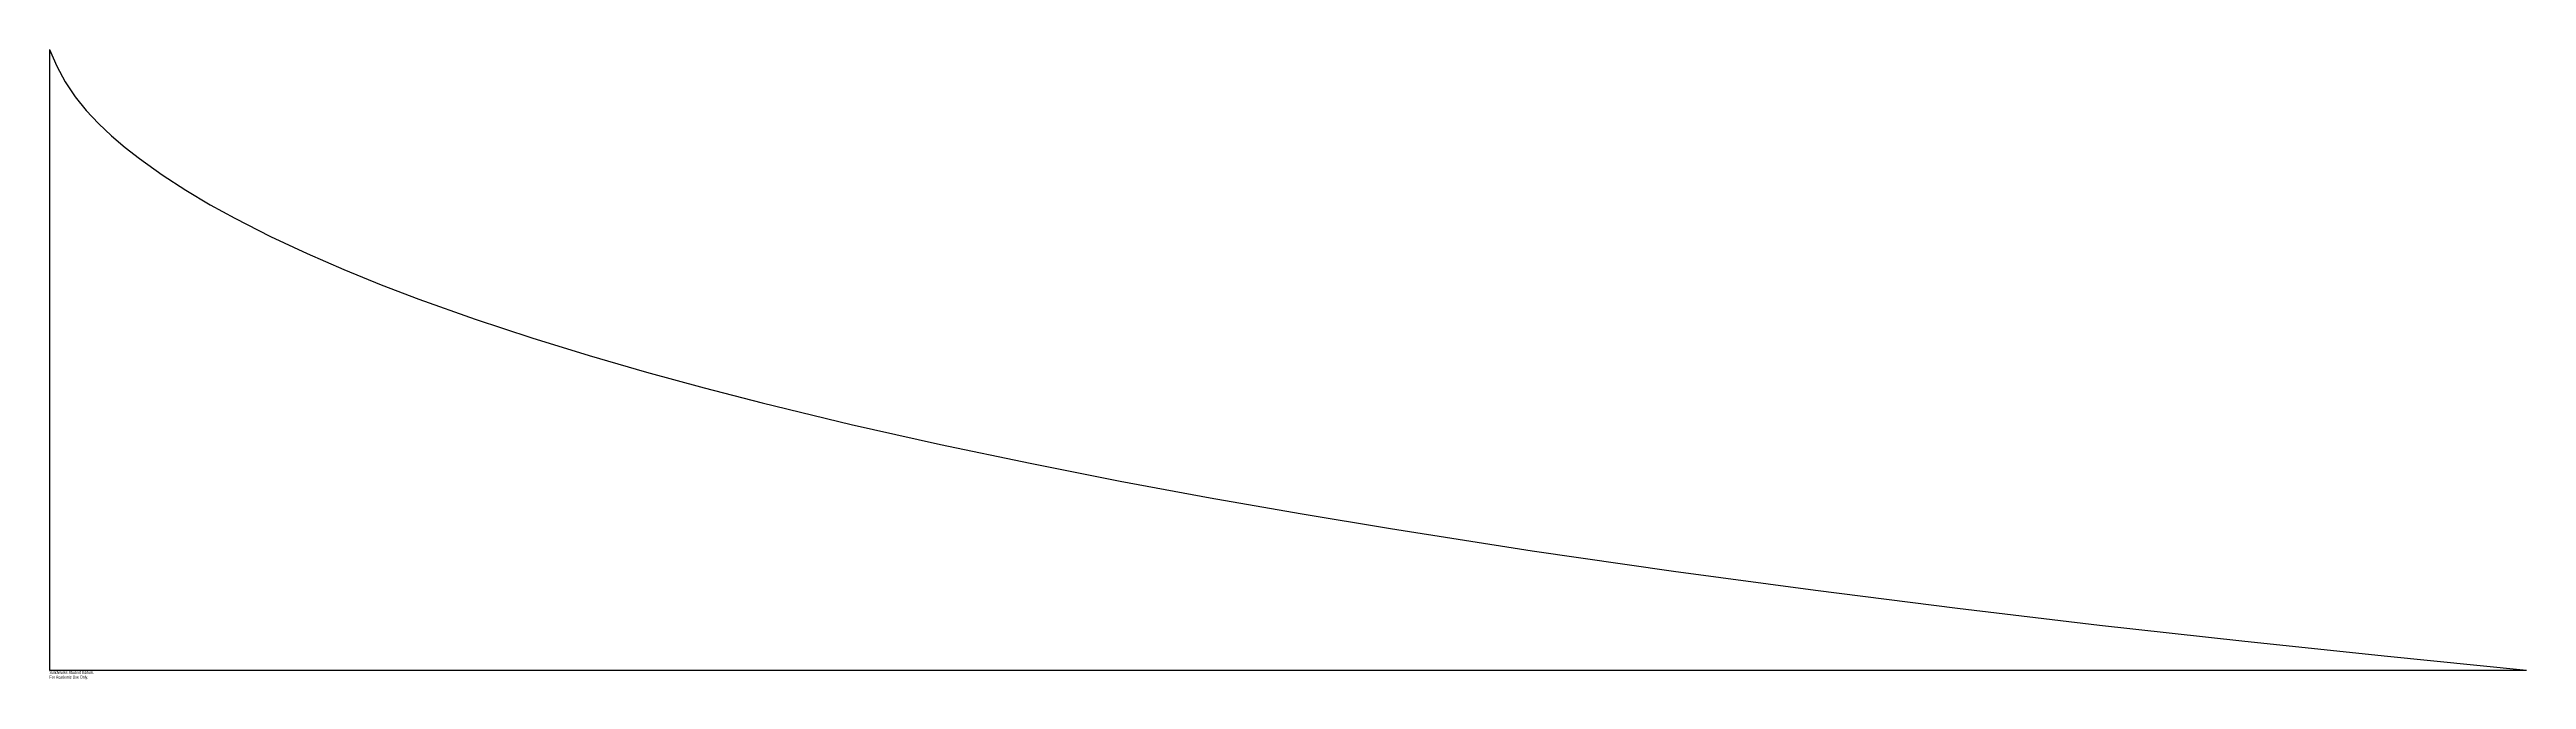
# Model space of a CAD drawing. Header units: millimetres. Extents: x -0.04 to 3.87, y -0.01 to 0.98.
import ezdxf

# ---------------------------------------------------------------- set-up
doc = ezdxf.new("R2010")
doc.units = ezdxf.units.MM
doc.styles.add('SLDTEXTSTYLE0', font='TXT', dxfattribs={"width": 0.7})

msp = doc.modelspace()

# ---------------------------------------------------------------- linework, layer by layer
at = {"color": 7, "linetype": 'Continuous'}
for p, q in [((-0.043, 0.9807), (-0.043, 0)), ((-0.043, 0), (3.873, 0))]:
    msp.add_line(p, q, dxfattribs=at)
at = {"color": 7, "linetype": 'Continuous', "flags": 128}
msp.add_lwpolyline([(-0.043, 0.9807), (-0.0316, 0.9547), (-0.0184, 0.9297), (-0.0026, 0.9062), (0.0152, 0.8842), (0.0346, 0.8636), (0.0552, 0.8442), (0.0768, 0.8258), (0.0991, 0.8083), (0.1353, 0.7825), (0.1727, 0.7584), (0.2109, 0.7356), (0.2499, 0.7142), (0.3065, 0.6854), (0.3641, 0.6584), (0.4224, 0.6331), (0.4813, 0.6092), (0.5407, 0.5865), (0.6298, 0.5547), (0.7196, 0.525), (0.81, 0.4972), (0.9009, 0.4709), (0.9921, 0.446), (1.0837, 0.4224), (1.2245, 0.3884), (1.3657, 0.3566), (1.5074, 0.3269), (1.6495, 0.2989), (1.7919, 0.2725), (1.9345, 0.2475), (2.0773, 0.2238), (2.3008, 0.1889), (2.5247, 0.1566), (2.749, 0.1263), (2.9734, 0.098), (3.1981, 0.0713), (3.4229, 0.0462), (3.6479, 0.0227), (3.873, 0)], dxfattribs=at)

# ---------------------------------------------------------------- texts
at = {"color": 7, "linetype": 'Continuous', "char_height": 0.004834, "attachment_point": 1, "style": 'SLDTEXTSTYLE0'}
for s, insert in [('SolidWorks Student Edition.', (-0.043, -0.001)), ('For Academic Use Only.', (-0.043, -0.0083))]:
    msp.add_mtext(s, dxfattribs=dict(at, insert=insert))

doc.saveas('drawing.dxf')
